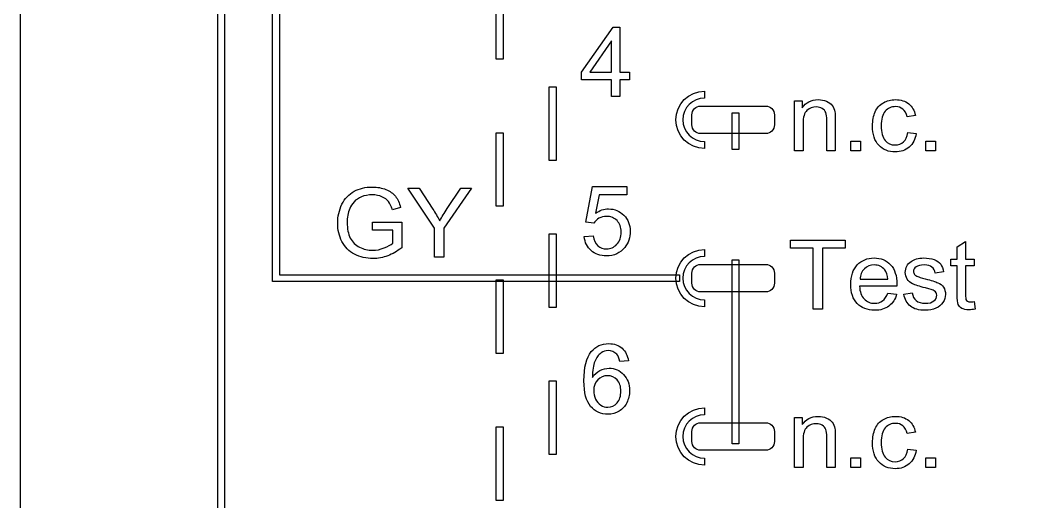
# Model space of a CAD drawing. Extents: x 55 to 793, y 34 to 1048.
# Drawn here: x 68 to 166, y 638.6 to 685.1 of the extents above; entities that cross this region are included whole.
import ezdxf

# ---------------------------------------------------------------- set-up
doc = ezdxf.new("R2010")
doc.units = 0
doc.layers.add('1', color=7, linetype='CONTINUOUS')

msp = doc.modelspace()

# ---------------------------------------------------------------- linework, layer by layer
at = {"layer": '1', "color": 7}
for points in [[(67.999998, 515.630486), (725.039982, 515.630486), (725.039982, 948.057142), (67.999998, 948.057142)], [(92.38065, 659.846097), (92.38065, 940.42421), (93.047316, 940.42421), (93.047316, 660.512763), (131.70617, 660.512763), (131.70617, 659.846097)], [(114.001292, 681.353032), (114.001292, 688.46501), (114.667958, 688.46501), (114.667958, 681.353032)], [(125.141068, 677.750924), (125.141068, 679.350516), (122.242595, 679.350516), (122.242595, 680.102461), (125.291454, 684.431842), (125.961386, 684.431842), (125.961386, 680.102461), (126.863744, 680.102461), (126.863744, 679.350516), (125.961386, 679.350516), (125.961386, 677.750924)], [(125.141068, 680.102461), (125.141068, 683.114799), (123.049247, 680.102461)], [(119.110678, 671.569303), (119.110678, 678.678679), (119.777345, 678.678679), (119.777345, 671.569303)], [(136.794727, 672.621303), (136.794727, 676.175991), (137.461394, 676.175991), (137.461394, 672.621303)], [(114.001292, 667.131803), (114.001292, 674.241179), (114.667958, 674.241179), (114.667958, 667.131803)], [(153.777074, 674.262361)], [(148.256561, 672.489593), (148.256561, 673.423829), (149.190816, 673.423829), (149.190816, 672.489593)], [(155.51798, 672.489593), (155.51798, 673.423829), (156.452236, 673.423829), (156.452236, 672.489593)], [(119.110678, 657.345221), (119.110678, 664.457199), (119.777345, 664.457199), (119.777345, 657.345221)], [(122.511475, 664.19441)], [(144.63945, 657.183092), (144.63945, 663.075607), (142.438253, 663.075607), (142.438253, 663.86401), (147.733888, 663.86401), (147.733888, 663.075607), (145.523575, 663.075607), (145.523575, 657.183092)], [(136.794727, 644.175992), (136.794727, 661.954637), (137.461394, 661.954637), (137.461394, 644.175992)], [(114.001292, 652.907721), (114.001292, 660.019699), (114.667958, 660.019699), (114.667958, 652.907721)], [(149.157274, 660.067827)], [(151.850663, 658.741676)], [(153.398741, 658.627745)], [(160.184626, 657.916819)], [(126.768037, 652.182786)], [(119.110678, 643.123866), (119.110678, 650.235845), (119.777345, 650.235845), (119.777345, 643.123866)], [(123.418392, 649.302606)], [(114.001292, 638.686366), (114.001292, 645.798345), (114.667958, 645.798345), (114.667958, 638.686366)], [(153.777074, 643.640019)], [(148.256561, 641.867251), (148.256561, 642.801486), (149.190816, 642.801486), (149.190816, 641.867251)], [(155.51798, 641.867251), (155.51798, 642.801486), (156.452236, 642.801486), (156.452236, 641.867251)]]:
    msp.add_lwpolyline(points, close=True, dxfattribs=at)
for points in [[(87.077212, 544.450654), (87.077212, 721.862103), (90.902734, 721.862103)], [(91.431379, 721.52877), (91.431379, 721.195437), (87.743879, 721.195437), (87.743879, 544.450654), (87.077212, 544.450654)], [(134.12217, 678.254687), (134.12217, 677.58802)], [(133.760833, 676.823437), (140.0395, 676.823437)], [(142.834742, 672.489593), (142.834742, 677.329386), (143.573032, 677.329386), (143.573032, 676.641242)], [(132.914167, 675.003437), (132.914167, 675.975437)], [(140.886167, 675.975437), (140.886167, 675.003437)], [(154.506249, 675.907532), (153.708713, 675.784482)], [(143.655064, 675.132795), (143.655064, 672.489593), (142.834742, 672.489593)], [(146.76773, 675.465474), (146.76773, 672.489593), (145.947409, 672.489593), (145.947409, 675.433573)], [(140.0395, 674.15677), (133.760833, 674.15677)], [(153.777074, 674.262361), (154.583724, 674.15755)], [(134.12217, 673.390103), (134.12217, 672.723437)], [(108.045617, 662.192425), (108.045617, 665.022473), (105.470717, 668.873343), (106.546261, 668.873343), (107.863325, 666.859042)], [(109.271548, 666.909171), (110.565838, 668.873343), (111.595795, 668.873343), (108.929749, 665.022473), (108.929749, 662.192425), (108.045617, 662.192425)], [(123.427499, 665.502334), (122.657314, 665.602599), (123.304459, 669.034202), (126.626758, 669.034202), (126.626758, 668.250356), (123.960711, 668.250356), (123.600685, 666.454803)], [(104.760066, 667.004849), (103.962521, 666.786101)], [(102.030219, 664.81284), (102.030219, 665.596685), (104.860319, 665.601219), (104.860319, 663.122078)], [(103.994428, 663.568688), (103.994428, 664.812816), (102.030219, 664.81284)], [(122.511475, 664.194403), (123.372819, 664.267321)], [(134.12217, 662.945347), (134.12217, 662.27868)], [(158.543982, 658.600393), (158.543982, 661.38487), (157.942414, 661.38487), (157.942414, 662.022883), (158.543985, 662.022883), (158.543985, 663.221438), (159.359749, 663.713621), (159.359749, 662.022883), (160.184628, 662.022883), (160.184628, 661.38487), (159.359749, 661.38487), (159.359749, 658.554822)], [(133.760833, 661.512767), (140.0395, 661.512767)], [(132.914167, 659.6941), (132.914167, 660.6661)], [(140.886167, 660.6661), (140.886167, 659.6941)], [(149.157274, 660.067827), (151.85978, 660.067827)], [(157.236026, 660.774204), (156.433934, 660.664833)], [(152.721116, 659.393361), (149.111698, 659.393361)], [(140.0395, 658.8461), (133.760833, 658.8461)], [(134.12217, 658.080763), (134.12217, 657.414097)], [(151.850666, 658.741669), (152.698332, 658.636858)], [(153.398742, 658.627737), (154.209949, 658.755334)], [(160.184628, 657.916808), (160.303121, 657.192206)], [(126.768037, 652.182783), (125.952266, 652.118985)], [(134.12217, 647.636017), (134.12217, 646.96935)], [(133.760833, 646.203437), (140.0395, 646.203437)], [(142.834742, 641.867251), (142.834742, 646.707043), (143.573032, 646.707043), (143.573032, 646.018899)], [(132.914167, 644.38477), (132.914167, 645.35677)], [(140.886167, 645.35677), (140.886167, 644.38477)], [(154.506249, 645.285189), (153.708713, 645.162139)], [(143.655064, 644.510453), (143.655064, 641.867251), (142.834742, 641.867251)], [(146.76773, 644.843131), (146.76773, 641.867251), (145.947409, 641.867251), (145.947409, 644.811231)], [(140.0395, 643.53677), (133.760833, 643.53677)], [(153.777074, 643.640019), (154.583724, 643.535208)], [(134.12217, 642.771433), (134.12217, 642.104767)]]:
    msp.add_lwpolyline(points, dxfattribs=at)
for points in [[(131.37217, 675.489062), (131.37217, 677.010917), (132.606131, 678.254687), (134.12217, 678.254687)], [(134.12217, 677.58802), (132.968879, 677.58802), (132.038837, 676.652537), (132.038837, 675.489062)], [(132.914167, 675.975437), (132.914167, 676.442103), (133.2955, 676.823437), (133.760833, 676.823437)], [(140.0395, 676.823437), (140.504833, 676.823437), (140.886167, 676.442103), (140.886167, 675.975437)], [(143.573032, 676.641242), (143.928505, 677.17292), (144.441965, 677.438759), (145.113414, 677.438759)], [(144.940236, 676.72783), (144.590839, 676.72783), (144.288535, 676.616937), (144.033324, 676.39515)], [(145.509904, 676.57744), (145.348878, 676.6777), (145.158988, 676.72783), (144.940236, 676.72783)], [(145.113414, 677.438759), (145.405084, 677.438759), (145.672449, 677.385591), (145.915507, 677.279256)], [(145.851705, 676.180961), (145.787902, 676.34806), (145.673969, 676.48022), (145.509904, 676.57744)], [(145.915507, 677.279256), (146.161604, 677.175958), (146.345417, 677.039241), (146.466946, 676.869104)], [(146.466946, 676.869104), (146.588475, 676.698967), (146.673546, 676.496929), (146.722157, 676.262991)], [(150.627948, 676.262996), (150.801127, 676.654919), (151.063934, 676.948101), (151.416369, 677.142544)], [(151.416369, 677.142544), (151.771842, 677.340024), (152.157697, 677.438764), (152.573934, 677.438764)], [(152.605836, 676.764288), (152.192636, 676.764288), (151.856912, 676.615418), (151.598662, 676.317678)], [(152.573934, 677.438764), (153.099548, 677.438764), (153.529458, 677.305085), (153.863663, 677.037728)], [(153.30311, 676.518197), (153.111701, 676.682257), (152.879277, 676.764288), (152.605836, 676.764288)], [(153.708713, 675.784482), (153.632758, 676.109564), (153.497556, 676.354136), (153.30311, 676.518197)], [(153.863663, 677.037728), (154.197869, 676.773407), (154.412064, 676.396675), (154.506249, 675.907532)], [(144.033324, 676.39515), (143.781151, 676.173365), (143.655064, 675.75258), (143.655064, 675.132795)], [(145.947409, 675.433573), (145.947409, 675.767771), (145.915507, 676.0169), (145.851705, 676.180961)], [(146.722157, 676.262991), (146.752539, 676.111083), (146.76773, 675.845244), (146.76773, 675.465474)], [(150.368179, 674.891267), (150.368179, 675.41383), (150.454769, 675.871074), (150.627948, 676.262996)], [(151.598662, 676.317678), (151.340413, 676.022976), (151.211288, 675.555099), (151.211288, 674.914047)], [(134.12217, 672.723437), (132.606131, 672.723437), (131.37217, 673.966051), (131.37217, 675.489062)], [(132.038837, 675.489062), (132.038837, 674.324075), (132.968879, 673.390103), (134.12217, 673.390103)], [(133.760833, 674.15677), (133.2955, 674.15677), (132.914167, 674.53677), (132.914167, 675.003437)], [(140.886167, 675.003437), (140.886167, 674.53677), (140.504833, 674.15677), (140.0395, 674.15677)], [(150.969749, 673.027353), (150.568702, 673.461811), (150.368179, 674.083115), (150.368179, 674.891267)], [(151.211288, 674.914047), (151.211288, 674.263881), (151.335856, 673.791446), (151.58499, 673.496744)], [(153.366913, 673.350913), (153.582627, 673.548394), (153.719347, 673.85221), (153.777074, 674.262361)], [(154.583724, 674.15755), (154.495615, 673.601567), (154.269266, 673.165591), (153.904679, 672.849622)], [(152.569377, 672.380225), (151.907043, 672.380225), (151.373833, 672.595935), (150.969749, 673.027353)], [(151.58499, 673.496744), (151.834125, 673.202042), (152.159216, 673.054691), (152.560262, 673.054691)], [(152.560262, 673.054691), (152.882315, 673.054691), (153.151198, 673.153432), (153.366913, 673.350913)], [(153.904679, 672.849622), (153.54313, 672.536691), (153.098029, 672.380225), (152.569377, 672.380225)], [(100.261957, 668.577098), (100.772382, 668.850532), (101.360283, 668.98725), (102.025659, 668.98725)], [(102.025659, 668.98725), (102.508734, 668.98725), (102.944719, 668.908258), (103.333616, 668.750273)], [(103.333616, 668.750273), (103.725544, 668.595327), (104.032405, 668.378098), (104.2542, 668.098588)], [(99.086173, 667.3193), (99.359612, 667.884397), (99.75154, 668.303663), (100.261957, 668.577098)], [(100.982022, 668.0439), (100.687311, 667.922374), (100.44881, 667.761352), (100.266517, 667.560832)], [(102.030219, 668.230747), (101.626131, 668.230747), (101.276732, 668.168465), (100.982022, 668.0439)], [(102.950804, 668.053015), (102.674324, 668.171503), (102.367463, 668.230747), (102.030219, 668.230747)], [(103.588829, 667.588177), (103.439949, 667.782619), (103.227274, 667.937565), (102.950804, 668.053015)], [(104.2542, 668.098588), (104.475986, 667.819077), (104.644608, 667.454497), (104.760066, 667.004849)], [(98.680561, 665.500958), (98.680561, 666.151125), (98.815765, 666.757239), (99.086173, 667.3193)], [(99.847251, 666.900033), (99.677109, 666.486842), (99.592039, 666.038713), (99.592039, 665.555646)], [(100.266517, 667.560832), (100.087264, 667.360314), (99.947509, 667.140047), (99.847251, 666.900033)], [(103.962521, 666.786101), (103.862263, 667.126375), (103.737699, 667.393734), (103.588829, 667.588177)], [(107.863325, 666.859042), (108.106382, 666.48231), (108.332732, 666.105578), (108.542376, 665.728845)], [(108.542376, 665.728845), (108.7429, 666.078233), (108.985957, 666.471675), (109.271548, 666.909171)], [(123.600685, 666.454803), (124.001733, 666.734314), (124.422528, 666.874069), (124.863069, 666.874069)], [(124.863069, 666.874069), (125.446409, 666.874069), (125.938604, 666.672031), (126.339652, 666.267955)], [(123.928804, 665.967172), (123.716129, 665.848684), (123.549028, 665.693738), (123.427499, 665.502334)], [(124.644309, 666.149462), (124.37999, 666.149462), (124.141488, 666.088699), (123.928804, 665.967172)], [(125.67428, 665.743867), (125.412992, 666.014264), (125.069668, 666.149462), (124.644309, 666.149462)], [(126.070759, 664.636457), (126.070759, 665.104335), (125.938599, 665.473471), (125.67428, 665.743867)], [(126.339652, 666.267955), (126.740691, 665.86388), (126.94121, 665.344354), (126.94121, 664.709378)], [(99.09072, 663.719078), (98.817281, 664.250756), (98.680561, 664.844716), (98.680561, 665.500958)], [(99.592039, 665.555646), (99.592039, 664.960166), (99.693816, 664.461907), (99.897371, 664.06087)], [(99.897371, 664.06087), (100.103975, 663.659833), (100.403241, 663.362093), (100.795169, 663.16765)], [(123.16774, 662.840909), (122.784923, 663.181183), (122.566168, 663.63235), (122.511475, 664.19441)], [(123.372819, 664.267321), (123.436641, 663.848054), (123.583992, 663.532085), (123.814871, 663.319414)], [(125.6606, 663.451575), (125.934039, 663.749314), (126.070759, 664.144275), (126.070759, 664.636457)], [(126.94121, 664.709378), (126.94121, 664.104784), (126.764993, 663.582221), (126.412558, 663.141687)], [(100.302983, 662.497736), (99.768256, 662.780285), (99.364168, 663.187398), (99.09072, 663.719078)], [(100.795169, 663.16765), (101.187106, 662.973208), (101.603345, 662.875987), (102.043886, 662.875987)], [(102.043886, 662.875987), (102.426703, 662.875987), (102.800404, 662.948903), (103.16499, 663.094735)], [(103.16499, 663.094735), (103.529575, 663.243605), (103.806055, 663.401589), (103.994428, 663.568688)], [(104.860319, 663.122078), (104.425858, 662.775727), (103.977721, 662.514446), (103.515909, 662.338232)], [(124.657989, 662.330498), (124.050337, 662.330498), (123.553588, 662.500635), (123.16774, 662.840909)], [(123.814871, 663.319414), (124.048817, 663.109781), (124.329857, 663.004965), (124.657989, 663.004965)], [(124.657989, 663.004965), (125.052957, 663.004965), (125.387161, 663.153835), (125.6606, 663.451575)], [(126.412558, 663.141687), (125.984168, 662.600894), (125.399312, 662.330498), (124.657989, 662.330498)], [(131.37217, 660.179722), (131.37217, 661.702732), (132.606131, 662.945347), (134.12217, 662.945347)], [(102.094019, 662.078469), (101.437763, 662.078469), (100.840751, 662.218225), (100.302983, 662.497736)], [(103.515909, 662.338232), (103.054097, 662.165057), (102.580133, 662.078469), (102.094019, 662.078469)], [(134.12217, 662.27868), (132.968879, 662.27868), (132.038837, 661.344708), (132.038837, 660.179722)], [(148.892948, 661.457792), (149.312224, 661.90744), (149.856067, 662.132264), (150.524478, 662.132264)], [(150.524478, 662.132264), (151.171621, 662.132264), (151.700273, 661.911997), (152.110434, 661.471463)], [(153.681297, 661.33474), (153.781559, 661.520068), (153.91676, 661.673495), (154.086901, 661.795022)], [(154.086901, 661.795022), (154.214506, 661.889205), (154.387685, 661.968196), (154.606438, 662.031997)], [(154.606438, 662.031997), (154.828229, 662.09884), (155.065211, 662.132262), (155.317384, 662.132262)], [(155.317384, 662.132262), (155.697163, 662.132262), (156.029849, 662.077575), (156.315442, 661.9682)], [(156.315442, 661.9682), (156.604074, 661.858827), (156.816751, 661.709958), (156.953471, 661.521592)], [(132.914167, 660.6661), (132.914167, 661.132767), (133.2955, 661.512767), (133.760833, 661.512767)], [(140.0395, 661.512767), (140.504833, 661.512767), (140.886167, 661.132767), (140.886167, 660.6661)], [(148.264035, 659.561979), (148.264035, 660.376207), (148.473672, 661.008144), (148.892948, 661.457792)], [(149.581107, 661.079535), (149.325896, 660.827367), (149.184618, 660.490131), (149.157274, 660.067827)], [(150.533593, 661.457785), (150.156852, 661.457785), (149.839357, 661.331702), (149.581107, 661.079535)], [(151.549881, 660.983832), (151.288593, 661.299801), (150.94983, 661.457785), (150.533593, 661.457785)], [(151.85978, 660.067827), (151.823321, 660.47494), (151.720022, 660.780275), (151.549881, 660.983832)], [(152.110434, 661.471463), (152.520595, 661.03093), (152.725676, 660.411146), (152.725676, 659.612109)], [(153.535462, 660.73774), (153.535462, 660.953451), (153.584074, 661.152451), (153.681297, 661.33474)], [(154.569979, 661.270947), (154.408953, 661.146382), (154.32844, 661.00055), (154.32844, 660.833451)], [(154.32844, 660.833451), (154.32844, 660.727115), (154.36186, 660.631413), (154.428701, 660.546345)], [(155.376629, 661.457793), (154.999889, 661.457793), (154.731006, 661.395511), (154.569979, 661.270947)], [(156.11492, 661.24816), (155.941741, 661.387915), (155.695644, 661.457793), (155.376629, 661.457793)], [(156.433934, 660.664833), (156.397472, 660.913963), (156.291134, 661.108405), (156.11492, 661.24816)], [(156.953471, 661.521592), (157.090192, 661.336263), (157.184377, 661.087134), (157.236026, 660.774204)], [(134.12217, 657.414097), (132.606131, 657.414097), (131.37217, 658.657866), (131.37217, 660.179722)], [(132.038837, 660.179722), (132.038837, 659.016246), (132.968879, 658.080763), (134.12217, 658.080763)], [(153.713198, 660.086055), (153.594707, 660.283536), (153.535462, 660.500764), (153.535462, 660.73774)], [(154.24185, 659.625774), (154.010945, 659.738186), (153.834728, 659.891613), (153.713198, 660.086055)], [(154.428701, 660.546345), (154.495542, 660.458241), (154.600361, 660.385325), (154.743158, 660.327597)], [(154.743158, 660.327597), (154.825191, 660.297216), (155.06673, 660.227338), (155.467776, 660.117964)], [(155.467776, 660.117964), (156.048078, 659.963018), (156.452163, 659.835415), (156.680031, 659.735156)], [(133.760833, 658.8461), (133.2955, 658.8461), (132.914167, 659.227433), (132.914167, 659.6941)], [(140.886167, 659.6941), (140.886167, 659.227433), (140.504833, 658.8461), (140.0395, 658.8461)], [(148.883834, 657.72541), (148.470634, 658.162905), (148.264035, 658.775095), (148.264035, 659.561979)], [(149.111698, 659.393361), (149.14208, 658.861683), (149.292473, 658.454569), (149.562875, 658.172021)], [(152.725676, 659.612109), (152.725676, 659.563497), (152.724156, 659.490581), (152.721116, 659.393361)], [(155.49512, 659.233851), (154.893551, 659.38576), (154.475794, 659.5164), (154.24185, 659.625774)], [(156.333671, 658.955853), (156.221257, 659.028773), (155.94174, 659.121439), (155.49512, 659.233851)], [(156.575211, 658.518357), (156.575211, 658.703685), (156.494698, 658.849517), (156.333671, 658.955853)], [(156.680031, 659.735156), (156.910936, 659.637935), (157.09171, 659.495141), (157.222354, 659.306775)], [(157.222354, 659.306775), (157.352999, 659.118409), (157.418321, 658.88447), (157.418321, 658.604959)], [(149.562875, 658.172021), (149.833278, 657.889471), (150.170522, 657.748197), (150.574606, 657.748197)], [(150.574606, 657.748197), (150.875391, 657.748197), (151.132121, 657.827189), (151.344797, 657.985173)], [(151.344797, 657.985173), (151.557474, 658.143158), (151.726095, 658.395325), (151.850663, 658.741676)], [(152.698332, 658.636858), (152.56465, 658.141638), (152.317034, 657.757311), (151.955484, 657.483877)], [(154.027655, 657.465649), (153.699526, 657.72693), (153.489888, 658.114296), (153.398741, 658.627745)], [(154.209949, 658.755334), (154.255522, 658.430251), (154.381609, 658.181121), (154.588209, 658.007946)], [(154.588209, 658.007946), (154.797847, 657.834771), (155.089517, 657.748183), (155.463219, 657.748183)], [(155.463219, 657.748183), (155.839959, 657.748183), (156.119476, 657.824137), (156.30177, 657.976046)], [(156.30177, 657.976046), (156.484064, 658.130992), (156.575211, 658.311762), (156.575211, 658.518357)], [(157.418321, 658.604959), (157.418321, 658.331525), (157.337808, 658.073281), (157.176781, 657.830228)], [(158.644248, 657.6297), (158.577404, 657.784646), (158.543982, 658.10821), (158.543982, 658.600393)], [(159.359749, 658.554822), (159.359749, 658.320884), (159.37342, 658.170494), (159.400762, 658.103654)], [(159.400762, 658.103654), (159.431145, 658.036812), (159.478237, 657.983644), (159.542039, 657.944152)], [(159.542039, 657.944152), (159.608884, 657.904659), (159.703069, 657.884913), (159.824595, 657.884913)], [(159.824595, 657.884913), (159.915742, 657.884913), (160.035752, 657.895548), (160.184626, 657.916819)], [(150.570051, 657.073724), (149.862144, 657.073724), (149.300071, 657.290953), (148.883834, 657.72541)], [(151.955484, 657.483877), (151.593935, 657.210442), (151.132124, 657.073724), (150.570051, 657.073724)], [(155.467776, 657.073725), (154.838862, 657.073725), (154.358822, 657.204367), (154.027655, 657.465649)], [(156.488622, 657.269687), (156.187837, 657.139046), (155.847555, 657.073725), (155.467776, 657.073725)], [(157.176781, 657.830228), (157.018793, 657.590213), (156.789407, 657.403367), (156.488622, 657.269687)], [(158.990606, 657.260563), (158.826542, 657.354747), (158.711089, 657.477792), (158.644248, 657.6297)], [(159.683323, 657.119288), (159.385576, 657.119288), (159.154671, 657.16638), (158.990606, 657.260563)], [(160.303121, 657.192206), (160.072216, 657.143594), (159.865617, 657.119288), (159.683323, 657.119288)], [(122.475021, 650.264186), (122.475021, 651.555405), (122.713523, 652.494197), (123.190526, 653.080562)], [(123.190526, 653.080562), (123.606756, 653.590973), (124.167306, 653.846179), (124.872175, 653.846179)], [(124.822055, 653.171708), (124.560767, 653.171708), (124.331381, 653.098792), (124.133897, 652.95296)], [(125.642373, 652.820799), (125.420578, 653.054738), (125.147139, 653.171708), (124.822055, 653.171708)], [(124.872175, 653.846179), (125.397792, 653.846179), (125.827702, 653.698829), (126.161905, 653.404128)], [(126.161905, 653.404128), (126.499149, 653.109426), (126.701193, 652.702312), (126.768037, 652.182786)], [(123.523205, 652.128099), (123.374335, 651.766557), (123.296859, 651.251589), (123.290779, 650.583194)], [(124.133897, 652.95296), (123.87564, 652.764594), (123.672076, 652.489641), (123.523205, 652.128099)], [(125.952266, 652.118985), (125.879377, 652.441029), (125.77608, 652.674968), (125.642373, 652.820799)], [(123.290779, 650.583194), (123.488263, 650.883971), (123.729805, 651.107276), (124.015404, 651.253108)], [(124.015404, 651.253108), (124.300995, 651.39894), (124.60026, 651.471856), (124.913202, 651.471856)], [(124.913202, 651.471856), (125.460081, 651.471856), (125.924928, 651.269818), (126.307745, 650.865743)], [(123.122166, 647.775932), (122.690736, 648.280267), (122.475021, 649.109685), (122.475021, 650.264186)], [(123.805765, 650.346215), (123.547516, 650.081894), (123.418392, 649.734025), (123.418392, 649.302606)], [(124.749136, 650.747251), (124.37847, 650.747251), (124.064013, 650.613572), (123.805765, 650.346215)], [(125.678827, 650.346215), (125.43273, 650.613572), (125.122833, 650.747251), (124.749136, 650.747251)], [(126.047972, 649.257033), (126.047972, 649.718833), (125.924924, 650.081894), (125.678827, 650.346215)], [(126.307745, 650.865743), (126.693602, 650.464705), (126.88653, 649.945179), (126.88653, 649.307166)], [(123.418392, 649.302606), (123.418392, 649.020057), (123.477637, 648.74966), (123.596125, 648.491417)], [(125.67428, 648.117722), (125.923408, 648.397234), (126.047972, 648.777004), (126.047972, 649.257033)], [(126.88653, 649.307166), (126.88653, 648.887899), (126.795384, 648.497495), (126.613091, 648.135954)], [(123.596125, 648.491417), (123.717654, 648.233173), (123.886276, 648.035692), (124.101991, 647.898974)], [(124.781029, 647.698455), (125.127393, 647.698455), (125.425143, 647.838211), (125.67428, 648.117722)], [(126.613091, 648.135954), (126.433829, 647.777451), (126.186212, 647.502497), (125.87024, 647.311093)], [(124.794709, 647.023987), (124.111102, 647.023987), (123.553588, 647.274635), (123.122166, 647.775932)], [(124.101991, 647.898974), (124.317706, 647.765295), (124.544052, 647.698455), (124.781029, 647.698455)], [(125.87024, 647.311093), (125.554267, 647.119689), (125.195757, 647.023987), (124.794709, 647.023987)], [(131.37217, 644.870392), (131.37217, 646.393402), (132.606131, 647.636017), (134.12217, 647.636017)], [(134.12217, 646.96935), (132.968879, 646.96935), (132.038837, 646.035378), (132.038837, 644.870392)], [(132.914167, 645.35677), (132.914167, 645.822103), (133.2955, 646.203437), (133.760833, 646.203437)], [(140.0395, 646.203437), (140.504833, 646.203437), (140.886167, 645.822103), (140.886167, 645.35677)], [(143.573032, 646.018899), (143.928505, 646.550578), (144.441965, 646.816418), (145.113414, 646.816418)], [(144.940236, 646.105488), (144.590839, 646.105488), (144.288535, 645.994594), (144.033324, 645.772808)], [(145.509904, 645.955098), (145.348878, 646.055358), (145.158988, 646.105488), (144.940236, 646.105488)], [(145.113414, 646.816418), (145.405084, 646.816418), (145.672449, 646.76325), (145.915507, 646.656914)], [(145.915507, 646.656914), (146.161604, 646.553616), (146.345417, 646.416899), (146.466946, 646.246761)], [(146.466946, 646.246761), (146.588475, 646.076624), (146.673546, 645.874587), (146.722157, 645.640649)], [(150.627948, 645.640654), (150.801127, 646.032577), (151.063934, 646.325759), (151.416369, 646.520201)], [(151.416369, 646.520201), (151.771842, 646.717683), (152.157697, 646.816423), (152.573934, 646.816423)], [(152.605836, 646.141945), (152.192636, 646.141945), (151.856912, 645.993075), (151.598662, 645.695335)], [(152.573934, 646.816423), (153.099548, 646.816423), (153.529458, 646.682744), (153.863663, 646.415385)], [(153.30311, 645.895854), (153.111701, 646.059915), (152.879277, 646.141945), (152.605836, 646.141945)], [(153.863663, 646.415385), (154.197869, 646.151065), (154.412064, 645.774333), (154.506249, 645.285189)], [(144.033324, 645.772808), (143.781151, 645.551022), (143.655064, 645.130237), (143.655064, 644.510453)], [(145.851705, 645.558619), (145.787902, 645.725718), (145.673969, 645.857877), (145.509904, 645.955098)], [(145.947409, 644.811231), (145.947409, 645.145429), (145.915507, 645.394558), (145.851705, 645.558619)], [(146.722157, 645.640649), (146.752539, 645.48874), (146.76773, 645.222901), (146.76773, 644.843131)], [(150.368179, 644.268924), (150.368179, 644.791488), (150.454769, 645.248731), (150.627948, 645.640654)], [(151.598662, 645.695335), (151.340413, 645.400633), (151.211288, 644.932757), (151.211288, 644.291705)], [(153.708713, 645.162139), (153.632758, 645.487222), (153.497557, 645.731793), (153.30311, 645.895854)], [(134.12217, 642.104767), (132.606131, 642.104767), (131.37217, 643.348536), (131.37217, 644.870392)], [(132.038837, 644.870392), (132.038837, 643.706916), (132.968879, 642.771433), (134.12217, 642.771433)], [(133.760833, 643.53677), (133.2955, 643.53677), (132.914167, 643.918103), (132.914167, 644.38477)], [(140.886167, 644.38477), (140.886167, 643.918103), (140.504833, 643.53677), (140.0395, 643.53677)], [(150.969749, 642.405011), (150.568702, 642.839468), (150.368179, 643.460773), (150.368179, 644.268924)], [(151.211288, 644.291705), (151.211288, 643.641538), (151.335856, 643.169104), (151.58499, 642.874402)], [(153.366913, 642.728571), (153.582627, 642.926051), (153.719347, 643.229867), (153.777074, 643.640019)], [(154.583724, 643.535208), (154.495615, 642.979224), (154.269266, 642.543248), (153.904679, 642.227279)], [(152.569377, 641.757883), (151.907043, 641.757883), (151.373833, 641.973592), (150.969749, 642.405011)], [(151.58499, 642.874402), (151.834125, 642.579701), (152.159216, 642.43235), (152.560262, 642.43235)], [(152.560262, 642.43235), (152.882315, 642.43235), (153.151198, 642.53109), (153.366913, 642.728571)], [(153.904679, 642.227279), (153.54313, 641.914348), (153.098029, 641.757883), (152.569377, 641.757883)]]:
    msp.add_open_spline(points, degree=3, dxfattribs=at)

doc.saveas('drawing.dxf')
